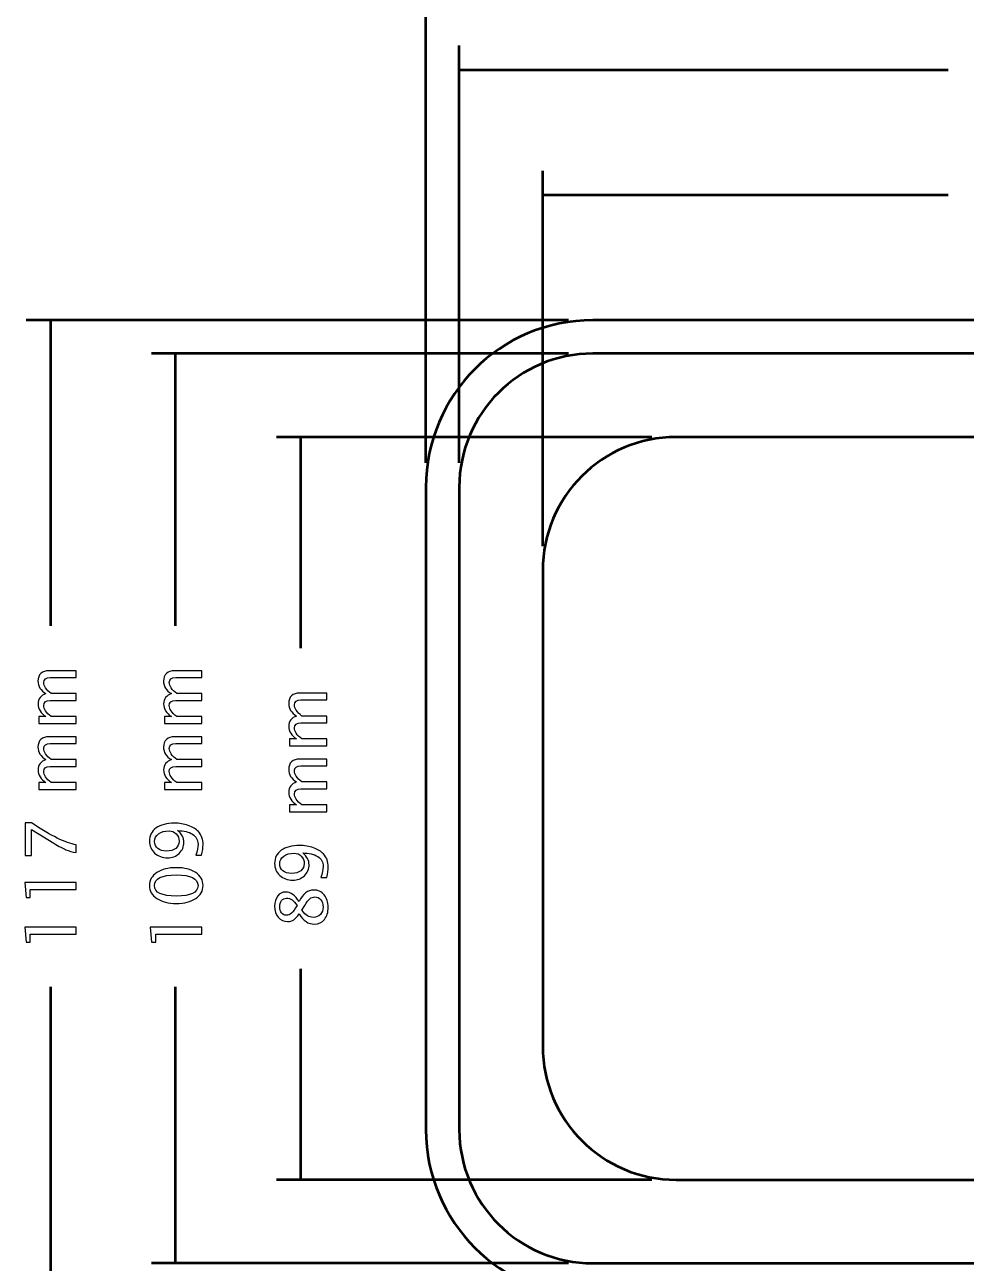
# Model space of a CAD drawing. Header units: centimetres. Extents: x -17.7 to 15.2, y -15.2 to 18.6.
# Drawn here: x -17.71 to -6.42, y -3.95 to 10.89 of the extents above; entities that cross this region are included whole.
import ezdxf

# ---------------------------------------------------------------- set-up
doc = ezdxf.new("R2010")
doc.units = ezdxf.units.CM
doc.header["$MEASUREMENT"] = 0
doc.layers.add('Layer 1', color=7, linetype='Continuous')

msp = doc.modelspace()

# ---------------------------------------------------------------- linework, layer by layer
at = {"layer": 'Layer 1', "lineweight": 53}
for points in [[(-12.9, 5.64106), (-12.9, 5.64106), (-12.9, 12.14106), (-12.9, 12.14106)], [(-12.5, 5.64106), (-12.5, 5.64106), (-12.5, 10.64106), (-12.5, 10.64106)], [(-12.5, 10.35), (-12.5, 10.35), (-6.63948, 10.35), (-6.63948, 10.35)], [(-11.5, 4.64106), (-11.5, 4.64106), (-11.5, 9.14106), (-11.5, 9.14106)], [(-11.5, 8.85), (-11.5, 8.85), (-6.63948, 8.85), (-6.63948, 8.85)], [(-11.19106, 7.35), (-11.19106, 7.35), (-17.69106, 7.35), (-17.69106, 7.35)], [(-17.4, 7.35), (-17.4, 7.35), (-17.4, 3.68632), (-17.4, 3.68632)], [(-11.19106, 6.95), (-11.19106, 6.95), (-16.19106, 6.95), (-16.19106, 6.95)], [(-15.9, 3.68632), (-15.9, 3.68632), (-15.9, 6.95), (-15.9, 6.95)], [(-10.19106, 5.95), (-10.19106, 5.95), (-14.69106, 5.95), (-14.69106, 5.95)], [(-14.4, 3.41863), (-14.4, 3.41863), (-14.4, 5.95), (-14.4, 5.95)], [(-14.4, -2.95), (-14.4, -2.95), (-14.4, -0.42344), (-14.4, -0.42344)], [(-17.4, -0.63948), (-17.4, -0.63948), (-17.4, -4.35), (-17.4, -4.35)], [(-15.9, -3.95), (-15.9, -3.95), (-15.9, -0.63948), (-15.9, -0.63948)], [(-10.19106, -2.95), (-10.19106, -2.95), (-14.69106, -2.95), (-14.69106, -2.95)], [(-11.19106, -3.95), (-11.19106, -3.95), (-16.19106, -3.95), (-16.19106, -3.95)]]:
    msp.add_open_spline(points, degree=3, dxfattribs=at)
for points in [[(-12.9, -2.35), (-12.9, -2.35), (-12.9, 5.35), (-12.9, 5.35), (-12.9, 5.35), (-12.9, 6.45456), (-12.00457, 7.35), (-10.9, 7.35), (-10.9, 7.35), (-10.9, 7.35), (1.9, 7.35), (1.9, 7.35), (1.9, 7.35), (3.00457, 7.35), (3.9, 6.45456), (3.9, 5.35), (3.9, 5.35), (3.9, 5.35), (3.9, -2.35), (3.9, -2.35), (3.9, -2.35), (3.9, -3.45456), (3.00457, -4.35), (1.9, -4.35), (1.9, -4.35), (1.9, -4.35), (-10.9, -4.35), (-10.9, -4.35), (-10.9, -4.35), (-12.00457, -4.35), (-12.9, -3.45456), (-12.9, -2.35)], [(-12.5, -2.35), (-12.5, -2.35), (-12.5, 5.35), (-12.5, 5.35), (-12.5, 5.35), (-12.5, 6.23365), (-11.78365, 6.95), (-10.9, 6.95), (-10.9, 6.95), (-10.9, 6.95), (1.9, 6.95), (1.9, 6.95), (1.9, 6.95), (2.78365, 6.95), (3.5, 6.23365), (3.5, 5.35), (3.5, 5.35), (3.5, 5.35), (3.5, -2.35), (3.5, -2.35), (3.5, -2.35), (3.5, -3.23365), (2.78365, -3.95), (1.9, -3.95), (1.9, -3.95), (1.9, -3.95), (-10.9, -3.95), (-10.9, -3.95), (-10.9, -3.95), (-11.78365, -3.95), (-12.5, -3.23365), (-12.5, -2.35)], [(-11.5, -1.35), (-11.5, -1.35), (-11.5, 4.35), (-11.5, 4.35), (-11.5, 4.35), (-11.5, 5.23365), (-10.78365, 5.95), (-9.9, 5.95), (-9.9, 5.95), (-9.9, 5.95), (0.9, 5.95), (0.9, 5.95), (0.9, 5.95), (1.78365, 5.95), (2.5, 5.23365), (2.5, 4.35), (2.5, 4.35), (2.5, 4.35), (2.5, -1.35), (2.5, -1.35), (2.5, -1.35), (2.5, -2.23365), (1.78365, -2.95), (0.9, -2.95), (0.9, -2.95), (0.9, -2.95), (-9.9, -2.95), (-9.9, -2.95), (-9.9, -2.95), (-10.78365, -2.95), (-11.5, -2.23365), (-11.5, -1.35)]]:
    msp.add_open_spline(points, degree=3, knots=[0, 0, 0, 0, 0.11111111, 0.11111111, 0.11111111, 0.11111111, 0.22222222, 0.22222222, 0.22222222, 0.22222222, 0.33333333, 0.33333333, 0.33333333, 0.33333333, 0.44444444, 0.44444444, 0.44444444, 0.44444444, 0.55555556, 0.55555556, 0.55555556, 0.55555556, 0.66666667, 0.66666667, 0.66666667, 0.66666667, 0.77777778, 0.77777778, 0.77777778, 0.77777778, 1, 1, 1, 1], dxfattribs=at)
at = {"layer": 'Layer 1'}
for points, knots in [([(-17.09139, 2.51826), (-17.09139, 2.51826), (-17.54013, 2.51826), (-17.54013, 2.51826), (-17.54013, 2.51826), (-17.54013, 2.51826), (-17.54013, 2.59954), (-17.54013, 2.59954), (-17.54013, 2.59954), (-17.54013, 2.59954), (-17.45532, 2.59954), (-17.45532, 2.59954), (-17.45532, 2.59954), (-17.51811, 2.63919), (-17.54944, 2.68999), (-17.54944, 2.75222), (-17.54944, 2.75222), (-17.54944, 2.8122), (-17.51811, 2.85298), (-17.45532, 2.87471), (-17.45532, 2.87471), (-17.51868, 2.91323), (-17.55029, 2.96347), (-17.55029, 3.02513), (-17.55029, 3.02513), (-17.55029, 3.0645), (-17.53871, 3.09512), (-17.51543, 3.117), (-17.51543, 3.117), (-17.49215, 3.13887), (-17.45955, 3.14988), (-17.41764, 3.14988), (-17.41764, 3.14988), (-17.41764, 3.14988), (-17.09139, 3.14988), (-17.09139, 3.14988), (-17.09139, 3.14988), (-17.09139, 3.14988), (-17.09139, 3.0686), (-17.09139, 3.0686), (-17.09139, 3.0686), (-17.09139, 3.0686), (-17.40423, 3.0686), (-17.40423, 3.0686), (-17.40423, 3.0686), (-17.45532, 3.0686), (-17.48086, 3.04828), (-17.48086, 3.00764), (-17.48086, 3.00764), (-17.48086, 2.96544), (-17.45108, 2.92113), (-17.39139, 2.87471), (-17.39139, 2.87471), (-17.39139, 2.87471), (-17.09139, 2.87471), (-17.09139, 2.87471), (-17.09139, 2.87471), (-17.09139, 2.87471), (-17.09139, 2.79343), (-17.09139, 2.79343), (-17.09139, 2.79343), (-17.09139, 2.79343), (-17.40452, 2.79343), (-17.40452, 2.79343), (-17.40452, 2.79343), (-17.45602, 2.79343), (-17.4817, 2.77283), (-17.4817, 2.73148), (-17.4817, 2.73148), (-17.4817, 2.69042), (-17.45179, 2.64639), (-17.39182, 2.59954), (-17.39182, 2.59954), (-17.39182, 2.59954), (-17.09139, 2.59954), (-17.09139, 2.59954), (-17.09139, 2.59954), (-17.09139, 2.59954), (-17.09139, 2.51826), (-17.09139, 2.51826)], [0, 0, 0, 0, 0.04761905, 0.04761905, 0.04761905, 0.04761905, 0.0952381, 0.0952381, 0.0952381, 0.0952381, 0.14285714, 0.14285714, 0.14285714, 0.14285714, 0.19047619, 0.19047619, 0.19047619, 0.19047619, 0.23809524, 0.23809524, 0.23809524, 0.23809524, 0.28571429, 0.28571429, 0.28571429, 0.28571429, 0.33333333, 0.33333333, 0.33333333, 0.33333333, 0.38095238, 0.38095238, 0.38095238, 0.38095238, 0.42857143, 0.42857143, 0.42857143, 0.42857143, 0.47619048, 0.47619048, 0.47619048, 0.47619048, 0.52380952, 0.52380952, 0.52380952, 0.52380952, 0.57142857, 0.57142857, 0.57142857, 0.57142857, 0.61904762, 0.61904762, 0.61904762, 0.61904762, 0.66666667, 0.66666667, 0.66666667, 0.66666667, 0.71428571, 0.71428571, 0.71428571, 0.71428571, 0.76190476, 0.76190476, 0.76190476, 0.76190476, 0.80952381, 0.80952381, 0.80952381, 0.80952381, 0.85714286, 0.85714286, 0.85714286, 0.85714286, 0.9047619, 0.9047619, 0.9047619, 0.9047619, 1, 1, 1, 1]), ([(-15.58631, 2.51826), (-15.58631, 2.51826), (-16.03505, 2.51826), (-16.03505, 2.51826), (-16.03505, 2.51826), (-16.03505, 2.51826), (-16.03505, 2.59954), (-16.03505, 2.59954), (-16.03505, 2.59954), (-16.03505, 2.59954), (-15.95024, 2.59954), (-15.95024, 2.59954), (-15.95024, 2.59954), (-16.01303, 2.63919), (-16.04436, 2.68999), (-16.04436, 2.75222), (-16.04436, 2.75222), (-16.04436, 2.8122), (-16.01303, 2.85298), (-15.95024, 2.87471), (-15.95024, 2.87471), (-16.0136, 2.91323), (-16.04521, 2.96347), (-16.04521, 3.02513), (-16.04521, 3.02513), (-16.04521, 3.0645), (-16.03363, 3.09512), (-16.01035, 3.117), (-16.01035, 3.117), (-15.98707, 3.13887), (-15.95447, 3.14988), (-15.91256, 3.14988), (-15.91256, 3.14988), (-15.91256, 3.14988), (-15.58631, 3.14988), (-15.58631, 3.14988), (-15.58631, 3.14988), (-15.58631, 3.14988), (-15.58631, 3.0686), (-15.58631, 3.0686), (-15.58631, 3.0686), (-15.58631, 3.0686), (-15.89915, 3.0686), (-15.89915, 3.0686), (-15.89915, 3.0686), (-15.95024, 3.0686), (-15.97578, 3.04828), (-15.97578, 3.00764), (-15.97578, 3.00764), (-15.97578, 2.96544), (-15.946, 2.92113), (-15.88631, 2.87471), (-15.88631, 2.87471), (-15.88631, 2.87471), (-15.58631, 2.87471), (-15.58631, 2.87471), (-15.58631, 2.87471), (-15.58631, 2.87471), (-15.58631, 2.79343), (-15.58631, 2.79343), (-15.58631, 2.79343), (-15.58631, 2.79343), (-15.89944, 2.79343), (-15.89944, 2.79343), (-15.89944, 2.79343), (-15.95094, 2.79343), (-15.97662, 2.77283), (-15.97662, 2.73148), (-15.97662, 2.73148), (-15.97662, 2.69042), (-15.94671, 2.64639), (-15.88674, 2.59954), (-15.88674, 2.59954), (-15.88674, 2.59954), (-15.58631, 2.59954), (-15.58631, 2.59954), (-15.58631, 2.59954), (-15.58631, 2.59954), (-15.58631, 2.51826), (-15.58631, 2.51826)], [0, 0, 0, 0, 0.04761905, 0.04761905, 0.04761905, 0.04761905, 0.0952381, 0.0952381, 0.0952381, 0.0952381, 0.14285714, 0.14285714, 0.14285714, 0.14285714, 0.19047619, 0.19047619, 0.19047619, 0.19047619, 0.23809524, 0.23809524, 0.23809524, 0.23809524, 0.28571429, 0.28571429, 0.28571429, 0.28571429, 0.33333333, 0.33333333, 0.33333333, 0.33333333, 0.38095238, 0.38095238, 0.38095238, 0.38095238, 0.42857143, 0.42857143, 0.42857143, 0.42857143, 0.47619048, 0.47619048, 0.47619048, 0.47619048, 0.52380952, 0.52380952, 0.52380952, 0.52380952, 0.57142857, 0.57142857, 0.57142857, 0.57142857, 0.61904762, 0.61904762, 0.61904762, 0.61904762, 0.66666667, 0.66666667, 0.66666667, 0.66666667, 0.71428571, 0.71428571, 0.71428571, 0.71428571, 0.76190476, 0.76190476, 0.76190476, 0.76190476, 0.80952381, 0.80952381, 0.80952381, 0.80952381, 0.85714286, 0.85714286, 0.85714286, 0.85714286, 0.9047619, 0.9047619, 0.9047619, 0.9047619, 1, 1, 1, 1]), ([(-14.08631, 2.25057), (-14.08631, 2.25057), (-14.53505, 2.25057), (-14.53505, 2.25057), (-14.53505, 2.25057), (-14.53505, 2.25057), (-14.53505, 2.33185), (-14.53505, 2.33185), (-14.53505, 2.33185), (-14.53505, 2.33185), (-14.45024, 2.33185), (-14.45024, 2.33185), (-14.45024, 2.33185), (-14.51303, 2.3715), (-14.54436, 2.4223), (-14.54436, 2.48453), (-14.54436, 2.48453), (-14.54436, 2.54451), (-14.51303, 2.58529), (-14.45024, 2.60702), (-14.45024, 2.60702), (-14.5136, 2.64554), (-14.54521, 2.69578), (-14.54521, 2.75744), (-14.54521, 2.75744), (-14.54521, 2.79681), (-14.53363, 2.82743), (-14.51035, 2.84931), (-14.51035, 2.84931), (-14.48707, 2.87118), (-14.45447, 2.88219), (-14.41256, 2.88219), (-14.41256, 2.88219), (-14.41256, 2.88219), (-14.08631, 2.88219), (-14.08631, 2.88219), (-14.08631, 2.88219), (-14.08631, 2.88219), (-14.08631, 2.80091), (-14.08631, 2.80091), (-14.08631, 2.80091), (-14.08631, 2.80091), (-14.39915, 2.80091), (-14.39915, 2.80091), (-14.39915, 2.80091), (-14.45024, 2.80091), (-14.47578, 2.78059), (-14.47578, 2.73995), (-14.47578, 2.73995), (-14.47578, 2.69775), (-14.446, 2.65344), (-14.38631, 2.60702), (-14.38631, 2.60702), (-14.38631, 2.60702), (-14.08631, 2.60702), (-14.08631, 2.60702), (-14.08631, 2.60702), (-14.08631, 2.60702), (-14.08631, 2.52574), (-14.08631, 2.52574), (-14.08631, 2.52574), (-14.08631, 2.52574), (-14.39944, 2.52574), (-14.39944, 2.52574), (-14.39944, 2.52574), (-14.45094, 2.52574), (-14.47662, 2.50514), (-14.47662, 2.46379), (-14.47662, 2.46379), (-14.47662, 2.42273), (-14.44671, 2.3787), (-14.38674, 2.33185), (-14.38674, 2.33185), (-14.38674, 2.33185), (-14.08631, 2.33185), (-14.08631, 2.33185), (-14.08631, 2.33185), (-14.08631, 2.33185), (-14.08631, 2.25057), (-14.08631, 2.25057)], [0, 0, 0, 0, 0.04761905, 0.04761905, 0.04761905, 0.04761905, 0.0952381, 0.0952381, 0.0952381, 0.0952381, 0.14285714, 0.14285714, 0.14285714, 0.14285714, 0.19047619, 0.19047619, 0.19047619, 0.19047619, 0.23809524, 0.23809524, 0.23809524, 0.23809524, 0.28571429, 0.28571429, 0.28571429, 0.28571429, 0.33333333, 0.33333333, 0.33333333, 0.33333333, 0.38095238, 0.38095238, 0.38095238, 0.38095238, 0.42857143, 0.42857143, 0.42857143, 0.42857143, 0.47619048, 0.47619048, 0.47619048, 0.47619048, 0.52380952, 0.52380952, 0.52380952, 0.52380952, 0.57142857, 0.57142857, 0.57142857, 0.57142857, 0.61904762, 0.61904762, 0.61904762, 0.61904762, 0.66666667, 0.66666667, 0.66666667, 0.66666667, 0.71428571, 0.71428571, 0.71428571, 0.71428571, 0.76190476, 0.76190476, 0.76190476, 0.76190476, 0.80952381, 0.80952381, 0.80952381, 0.80952381, 0.85714286, 0.85714286, 0.85714286, 0.85714286, 0.9047619, 0.9047619, 0.9047619, 0.9047619, 1, 1, 1, 1]), ([(-17.09139, 1.72775), (-17.09139, 1.72775), (-17.54013, 1.72775), (-17.54013, 1.72775), (-17.54013, 1.72775), (-17.54013, 1.72775), (-17.54013, 1.80903), (-17.54013, 1.80903), (-17.54013, 1.80903), (-17.54013, 1.80903), (-17.45532, 1.80903), (-17.45532, 1.80903), (-17.45532, 1.80903), (-17.51811, 1.84868), (-17.54944, 1.89948), (-17.54944, 1.96171), (-17.54944, 1.96171), (-17.54944, 2.02169), (-17.51811, 2.06247), (-17.45532, 2.0842), (-17.45532, 2.0842), (-17.51868, 2.12272), (-17.55029, 2.17296), (-17.55029, 2.23462), (-17.55029, 2.23462), (-17.55029, 2.27399), (-17.53871, 2.30461), (-17.51543, 2.32649), (-17.51543, 2.32649), (-17.49215, 2.34836), (-17.45955, 2.35937), (-17.41764, 2.35937), (-17.41764, 2.35937), (-17.41764, 2.35937), (-17.09139, 2.35937), (-17.09139, 2.35937), (-17.09139, 2.35937), (-17.09139, 2.35937), (-17.09139, 2.27809), (-17.09139, 2.27809), (-17.09139, 2.27809), (-17.09139, 2.27809), (-17.40423, 2.27809), (-17.40423, 2.27809), (-17.40423, 2.27809), (-17.45532, 2.27809), (-17.48086, 2.25777), (-17.48086, 2.21713), (-17.48086, 2.21713), (-17.48086, 2.17493), (-17.45108, 2.13062), (-17.39139, 2.0842), (-17.39139, 2.0842), (-17.39139, 2.0842), (-17.09139, 2.0842), (-17.09139, 2.0842), (-17.09139, 2.0842), (-17.09139, 2.0842), (-17.09139, 2.00292), (-17.09139, 2.00292), (-17.09139, 2.00292), (-17.09139, 2.00292), (-17.40452, 2.00292), (-17.40452, 2.00292), (-17.40452, 2.00292), (-17.45602, 2.00292), (-17.4817, 1.98232), (-17.4817, 1.94097), (-17.4817, 1.94097), (-17.4817, 1.89991), (-17.45179, 1.85588), (-17.39182, 1.80903), (-17.39182, 1.80903), (-17.39182, 1.80903), (-17.09139, 1.80903), (-17.09139, 1.80903), (-17.09139, 1.80903), (-17.09139, 1.80903), (-17.09139, 1.72775), (-17.09139, 1.72775)], [0, 0, 0, 0, 0.04761905, 0.04761905, 0.04761905, 0.04761905, 0.0952381, 0.0952381, 0.0952381, 0.0952381, 0.14285714, 0.14285714, 0.14285714, 0.14285714, 0.19047619, 0.19047619, 0.19047619, 0.19047619, 0.23809524, 0.23809524, 0.23809524, 0.23809524, 0.28571429, 0.28571429, 0.28571429, 0.28571429, 0.33333333, 0.33333333, 0.33333333, 0.33333333, 0.38095238, 0.38095238, 0.38095238, 0.38095238, 0.42857143, 0.42857143, 0.42857143, 0.42857143, 0.47619048, 0.47619048, 0.47619048, 0.47619048, 0.52380952, 0.52380952, 0.52380952, 0.52380952, 0.57142857, 0.57142857, 0.57142857, 0.57142857, 0.61904762, 0.61904762, 0.61904762, 0.61904762, 0.66666667, 0.66666667, 0.66666667, 0.66666667, 0.71428571, 0.71428571, 0.71428571, 0.71428571, 0.76190476, 0.76190476, 0.76190476, 0.76190476, 0.80952381, 0.80952381, 0.80952381, 0.80952381, 0.85714286, 0.85714286, 0.85714286, 0.85714286, 0.9047619, 0.9047619, 0.9047619, 0.9047619, 1, 1, 1, 1]), ([(-15.58631, 1.72775), (-15.58631, 1.72775), (-16.03505, 1.72775), (-16.03505, 1.72775), (-16.03505, 1.72775), (-16.03505, 1.72775), (-16.03505, 1.80903), (-16.03505, 1.80903), (-16.03505, 1.80903), (-16.03505, 1.80903), (-15.95024, 1.80903), (-15.95024, 1.80903), (-15.95024, 1.80903), (-16.01303, 1.84868), (-16.04436, 1.89948), (-16.04436, 1.96171), (-16.04436, 1.96171), (-16.04436, 2.02169), (-16.01303, 2.06247), (-15.95024, 2.0842), (-15.95024, 2.0842), (-16.0136, 2.12272), (-16.04521, 2.17296), (-16.04521, 2.23462), (-16.04521, 2.23462), (-16.04521, 2.27399), (-16.03363, 2.30461), (-16.01035, 2.32649), (-16.01035, 2.32649), (-15.98707, 2.34836), (-15.95447, 2.35937), (-15.91256, 2.35937), (-15.91256, 2.35937), (-15.91256, 2.35937), (-15.58631, 2.35937), (-15.58631, 2.35937), (-15.58631, 2.35937), (-15.58631, 2.35937), (-15.58631, 2.27809), (-15.58631, 2.27809), (-15.58631, 2.27809), (-15.58631, 2.27809), (-15.89915, 2.27809), (-15.89915, 2.27809), (-15.89915, 2.27809), (-15.95024, 2.27809), (-15.97578, 2.25777), (-15.97578, 2.21713), (-15.97578, 2.21713), (-15.97578, 2.17493), (-15.946, 2.13062), (-15.88631, 2.0842), (-15.88631, 2.0842), (-15.88631, 2.0842), (-15.58631, 2.0842), (-15.58631, 2.0842), (-15.58631, 2.0842), (-15.58631, 2.0842), (-15.58631, 2.00292), (-15.58631, 2.00292), (-15.58631, 2.00292), (-15.58631, 2.00292), (-15.89944, 2.00292), (-15.89944, 2.00292), (-15.89944, 2.00292), (-15.95094, 2.00292), (-15.97662, 1.98232), (-15.97662, 1.94097), (-15.97662, 1.94097), (-15.97662, 1.89991), (-15.94671, 1.85588), (-15.88674, 1.80903), (-15.88674, 1.80903), (-15.88674, 1.80903), (-15.58631, 1.80903), (-15.58631, 1.80903), (-15.58631, 1.80903), (-15.58631, 1.80903), (-15.58631, 1.72775), (-15.58631, 1.72775)], [0, 0, 0, 0, 0.04761905, 0.04761905, 0.04761905, 0.04761905, 0.0952381, 0.0952381, 0.0952381, 0.0952381, 0.14285714, 0.14285714, 0.14285714, 0.14285714, 0.19047619, 0.19047619, 0.19047619, 0.19047619, 0.23809524, 0.23809524, 0.23809524, 0.23809524, 0.28571429, 0.28571429, 0.28571429, 0.28571429, 0.33333333, 0.33333333, 0.33333333, 0.33333333, 0.38095238, 0.38095238, 0.38095238, 0.38095238, 0.42857143, 0.42857143, 0.42857143, 0.42857143, 0.47619048, 0.47619048, 0.47619048, 0.47619048, 0.52380952, 0.52380952, 0.52380952, 0.52380952, 0.57142857, 0.57142857, 0.57142857, 0.57142857, 0.61904762, 0.61904762, 0.61904762, 0.61904762, 0.66666667, 0.66666667, 0.66666667, 0.66666667, 0.71428571, 0.71428571, 0.71428571, 0.71428571, 0.76190476, 0.76190476, 0.76190476, 0.76190476, 0.80952381, 0.80952381, 0.80952381, 0.80952381, 0.85714286, 0.85714286, 0.85714286, 0.85714286, 0.9047619, 0.9047619, 0.9047619, 0.9047619, 1, 1, 1, 1]), ([(-14.08631, 1.46006), (-14.08631, 1.46006), (-14.53505, 1.46006), (-14.53505, 1.46006), (-14.53505, 1.46006), (-14.53505, 1.46006), (-14.53505, 1.54134), (-14.53505, 1.54134), (-14.53505, 1.54134), (-14.53505, 1.54134), (-14.45024, 1.54134), (-14.45024, 1.54134), (-14.45024, 1.54134), (-14.51303, 1.58099), (-14.54436, 1.63179), (-14.54436, 1.69402), (-14.54436, 1.69402), (-14.54436, 1.754), (-14.51303, 1.79478), (-14.45024, 1.81651), (-14.45024, 1.81651), (-14.5136, 1.85503), (-14.54521, 1.90527), (-14.54521, 1.96693), (-14.54521, 1.96693), (-14.54521, 2.0063), (-14.53363, 2.03692), (-14.51035, 2.0588), (-14.51035, 2.0588), (-14.48707, 2.08067), (-14.45447, 2.09168), (-14.41256, 2.09168), (-14.41256, 2.09168), (-14.41256, 2.09168), (-14.08631, 2.09168), (-14.08631, 2.09168), (-14.08631, 2.09168), (-14.08631, 2.09168), (-14.08631, 2.0104), (-14.08631, 2.0104), (-14.08631, 2.0104), (-14.08631, 2.0104), (-14.39915, 2.0104), (-14.39915, 2.0104), (-14.39915, 2.0104), (-14.45024, 2.0104), (-14.47578, 1.99008), (-14.47578, 1.94944), (-14.47578, 1.94944), (-14.47578, 1.90724), (-14.446, 1.86293), (-14.38631, 1.81651), (-14.38631, 1.81651), (-14.38631, 1.81651), (-14.08631, 1.81651), (-14.08631, 1.81651), (-14.08631, 1.81651), (-14.08631, 1.81651), (-14.08631, 1.73523), (-14.08631, 1.73523), (-14.08631, 1.73523), (-14.08631, 1.73523), (-14.39944, 1.73523), (-14.39944, 1.73523), (-14.39944, 1.73523), (-14.45094, 1.73523), (-14.47662, 1.71463), (-14.47662, 1.67328), (-14.47662, 1.67328), (-14.47662, 1.63222), (-14.44671, 1.58819), (-14.38674, 1.54134), (-14.38674, 1.54134), (-14.38674, 1.54134), (-14.08631, 1.54134), (-14.08631, 1.54134), (-14.08631, 1.54134), (-14.08631, 1.54134), (-14.08631, 1.46006), (-14.08631, 1.46006)], [0, 0, 0, 0, 0.04761905, 0.04761905, 0.04761905, 0.04761905, 0.0952381, 0.0952381, 0.0952381, 0.0952381, 0.14285714, 0.14285714, 0.14285714, 0.14285714, 0.19047619, 0.19047619, 0.19047619, 0.19047619, 0.23809524, 0.23809524, 0.23809524, 0.23809524, 0.28571429, 0.28571429, 0.28571429, 0.28571429, 0.33333333, 0.33333333, 0.33333333, 0.33333333, 0.38095238, 0.38095238, 0.38095238, 0.38095238, 0.42857143, 0.42857143, 0.42857143, 0.42857143, 0.47619048, 0.47619048, 0.47619048, 0.47619048, 0.52380952, 0.52380952, 0.52380952, 0.52380952, 0.57142857, 0.57142857, 0.57142857, 0.57142857, 0.61904762, 0.61904762, 0.61904762, 0.61904762, 0.66666667, 0.66666667, 0.66666667, 0.66666667, 0.71428571, 0.71428571, 0.71428571, 0.71428571, 0.76190476, 0.76190476, 0.76190476, 0.76190476, 0.80952381, 0.80952381, 0.80952381, 0.80952381, 0.85714286, 0.85714286, 0.85714286, 0.85714286, 0.9047619, 0.9047619, 0.9047619, 0.9047619, 1, 1, 1, 1]), ([(-17.09139, 0.97026), (-17.13909, 0.97816), (-17.18043, 0.98959), (-17.21514, 1.00427), (-17.21514, 1.00427), (-17.24986, 1.01894), (-17.29755, 1.04505), (-17.35837, 1.0823), (-17.35837, 1.0823), (-17.35837, 1.0823), (-17.62733, 1.24881), (-17.62733, 1.24881), (-17.62733, 1.24881), (-17.62733, 1.24881), (-17.62733, 0.9347), (-17.62733, 0.9347), (-17.62733, 0.9347), (-17.62733, 0.9347), (-17.70353, 0.9347), (-17.70353, 0.9347), (-17.70353, 0.9347), (-17.70353, 0.9347), (-17.70353, 1.32756), (-17.70353, 1.32756), (-17.70353, 1.32756), (-17.70353, 1.32756), (-17.62733, 1.32756), (-17.62733, 1.32756), (-17.62733, 1.32756), (-17.39591, 1.17078), (-17.21726, 1.08301), (-17.09139, 1.06424), (-17.09139, 1.06424), (-17.09139, 1.06424), (-17.09139, 0.97026), (-17.09139, 0.97026)], [0, 0, 0, 0, 0.1, 0.1, 0.1, 0.1, 0.2, 0.2, 0.2, 0.2, 0.3, 0.3, 0.3, 0.3, 0.4, 0.4, 0.4, 0.4, 0.5, 0.5, 0.5, 0.5, 0.6, 0.6, 0.6, 0.6, 0.7, 0.7, 0.7, 0.7, 0.8, 0.8, 0.8, 0.8, 1, 1, 1, 1]), ([(-15.5897, 0.93978), (-15.5897, 0.93978), (-15.65912, 0.93978), (-15.65912, 0.93978), (-15.65912, 0.93978), (-15.64106, 0.99157), (-15.63203, 1.0356), (-15.63203, 1.072), (-15.63203, 1.072), (-15.63203, 1.12266), (-15.65362, 1.16231), (-15.6968, 1.19082), (-15.6968, 1.19082), (-15.73998, 1.21932), (-15.80009, 1.23357), (-15.877, 1.23357), (-15.877, 1.23357), (-15.82606, 1.19223), (-15.80052, 1.14524), (-15.80052, 1.09246), (-15.80052, 1.09246), (-15.80052, 1.04096), (-15.81943, 0.99721), (-15.85739, 0.96137), (-15.85739, 0.96137), (-15.89534, 0.92553), (-15.94149, 0.90761), (-15.9961, 0.90761), (-15.9961, 0.90761), (-16.05875, 0.90761), (-16.11068, 0.92666), (-16.15189, 0.9649), (-16.15189, 0.9649), (-16.19309, 1.003), (-16.21369, 1.05098), (-16.21369, 1.10883), (-16.21369, 1.10883), (-16.21369, 1.1753), (-16.18702, 1.22765), (-16.13368, 1.26589), (-16.13368, 1.26589), (-16.08034, 1.30413), (-16.00739, 1.32332), (-15.91468, 1.32332), (-15.91468, 1.32332), (-15.85569, 1.32332), (-15.80024, 1.31415), (-15.74831, 1.29566), (-15.74831, 1.29566), (-15.69624, 1.27718), (-15.65588, 1.25248), (-15.62695, 1.2213), (-15.62695, 1.2213), (-15.5897, 1.1815), (-15.57107, 1.12901), (-15.57107, 1.0641), (-15.57107, 1.0641), (-15.57107, 1.03207), (-15.57728, 0.99072), (-15.5897, 0.93978)], [0, 0, 0, 0, 0.0625, 0.0625, 0.0625, 0.0625, 0.125, 0.125, 0.125, 0.125, 0.1875, 0.1875, 0.1875, 0.1875, 0.25, 0.25, 0.25, 0.25, 0.3125, 0.3125, 0.3125, 0.3125, 0.375, 0.375, 0.375, 0.375, 0.4375, 0.4375, 0.4375, 0.4375, 0.5, 0.5, 0.5, 0.5, 0.5625, 0.5625, 0.5625, 0.5625, 0.625, 0.625, 0.625, 0.625, 0.6875, 0.6875, 0.6875, 0.6875, 0.75, 0.75, 0.75, 0.75, 0.8125, 0.8125, 0.8125, 0.8125, 0.875, 0.875, 0.875, 0.875, 1, 1, 1, 1]), ([(-16.00993, 0.98889), (-15.96336, 0.98889), (-15.92653, 0.99947), (-15.89944, 1.02064), (-15.89944, 1.02064), (-15.87248, 1.0418), (-15.85894, 1.07031), (-15.85894, 1.10629), (-15.85894, 1.10629), (-15.85894, 1.14086), (-15.87065, 1.17036), (-15.89407, 1.19463), (-15.89407, 1.19463), (-15.9175, 1.2189), (-15.94586, 1.23103), (-15.97888, 1.23103), (-15.97888, 1.23103), (-16.03109, 1.23103), (-16.07315, 1.21932), (-16.1049, 1.19576), (-16.1049, 1.19576), (-16.13679, 1.17233), (-16.15273, 1.14157), (-16.15273, 1.10333), (-16.15273, 1.10333), (-16.15273, 1.06763), (-16.14003, 1.03969), (-16.11463, 1.01937), (-16.11463, 1.01937), (-16.08923, 0.99905), (-16.05438, 0.98889), (-16.00993, 0.98889)], [0, 0, 0, 0, 0.11111111, 0.11111111, 0.11111111, 0.11111111, 0.22222222, 0.22222222, 0.22222222, 0.22222222, 0.33333333, 0.33333333, 0.33333333, 0.33333333, 0.44444444, 0.44444444, 0.44444444, 0.44444444, 0.55555556, 0.55555556, 0.55555556, 0.55555556, 0.66666667, 0.66666667, 0.66666667, 0.66666667, 0.77777778, 0.77777778, 0.77777778, 0.77777778, 1, 1, 1, 1]), ([(-14.0897, 0.67209), (-14.0897, 0.67209), (-14.15912, 0.67209), (-14.15912, 0.67209), (-14.15912, 0.67209), (-14.14106, 0.72388), (-14.13203, 0.76791), (-14.13203, 0.80431), (-14.13203, 0.80431), (-14.13203, 0.85497), (-14.15362, 0.89462), (-14.1968, 0.92313), (-14.1968, 0.92313), (-14.23998, 0.95163), (-14.30009, 0.96588), (-14.377, 0.96588), (-14.377, 0.96588), (-14.32606, 0.92454), (-14.30052, 0.87755), (-14.30052, 0.82477), (-14.30052, 0.82477), (-14.30052, 0.77327), (-14.31943, 0.72952), (-14.35739, 0.69368), (-14.35739, 0.69368), (-14.39534, 0.65784), (-14.44149, 0.63992), (-14.4961, 0.63992), (-14.4961, 0.63992), (-14.55875, 0.63992), (-14.61068, 0.65897), (-14.65189, 0.69721), (-14.65189, 0.69721), (-14.69309, 0.73531), (-14.71369, 0.78329), (-14.71369, 0.84114), (-14.71369, 0.84114), (-14.71369, 0.90761), (-14.68702, 0.95996), (-14.63368, 0.9982), (-14.63368, 0.9982), (-14.58034, 1.03644), (-14.50739, 1.05563), (-14.41468, 1.05563), (-14.41468, 1.05563), (-14.35569, 1.05563), (-14.30024, 1.04646), (-14.24831, 1.02797), (-14.24831, 1.02797), (-14.19624, 1.00949), (-14.15588, 0.98479), (-14.12695, 0.95361), (-14.12695, 0.95361), (-14.0897, 0.91381), (-14.07107, 0.86132), (-14.07107, 0.79641), (-14.07107, 0.79641), (-14.07107, 0.76438), (-14.07728, 0.72303), (-14.0897, 0.67209)], [0, 0, 0, 0, 0.0625, 0.0625, 0.0625, 0.0625, 0.125, 0.125, 0.125, 0.125, 0.1875, 0.1875, 0.1875, 0.1875, 0.25, 0.25, 0.25, 0.25, 0.3125, 0.3125, 0.3125, 0.3125, 0.375, 0.375, 0.375, 0.375, 0.4375, 0.4375, 0.4375, 0.4375, 0.5, 0.5, 0.5, 0.5, 0.5625, 0.5625, 0.5625, 0.5625, 0.625, 0.625, 0.625, 0.625, 0.6875, 0.6875, 0.6875, 0.6875, 0.75, 0.75, 0.75, 0.75, 0.8125, 0.8125, 0.8125, 0.8125, 0.875, 0.875, 0.875, 0.875, 1, 1, 1, 1]), ([(-14.50993, 0.7212), (-14.46336, 0.7212), (-14.42653, 0.73178), (-14.39944, 0.75295), (-14.39944, 0.75295), (-14.37248, 0.77411), (-14.35894, 0.80262), (-14.35894, 0.8386), (-14.35894, 0.8386), (-14.35894, 0.87317), (-14.37065, 0.90267), (-14.39407, 0.92694), (-14.39407, 0.92694), (-14.4175, 0.95121), (-14.44586, 0.96334), (-14.47888, 0.96334), (-14.47888, 0.96334), (-14.53109, 0.96334), (-14.57315, 0.95163), (-14.6049, 0.92807), (-14.6049, 0.92807), (-14.63679, 0.90464), (-14.65273, 0.87388), (-14.65273, 0.83564), (-14.65273, 0.83564), (-14.65273, 0.79994), (-14.64003, 0.772), (-14.61463, 0.75168), (-14.61463, 0.75168), (-14.58923, 0.73136), (-14.55438, 0.7212), (-14.50993, 0.7212)], [0, 0, 0, 0, 0.11111111, 0.11111111, 0.11111111, 0.11111111, 0.22222222, 0.22222222, 0.22222222, 0.22222222, 0.33333333, 0.33333333, 0.33333333, 0.33333333, 0.44444444, 0.44444444, 0.44444444, 0.44444444, 0.55555556, 0.55555556, 0.55555556, 0.55555556, 0.66666667, 0.66666667, 0.66666667, 0.66666667, 0.77777778, 0.77777778, 0.77777778, 0.77777778, 1, 1, 1, 1]), ([(-15.57107, 0.57543), (-15.57107, 0.51122), (-15.60056, 0.45943), (-15.65941, 0.4202), (-15.65941, 0.4202), (-15.71825, 0.38083), (-15.79586, 0.36122), (-15.89238, 0.36122), (-15.89238, 0.36122), (-15.9889, 0.36122), (-16.06651, 0.38083), (-16.12536, 0.4202), (-16.12536, 0.4202), (-16.1842, 0.45943), (-16.21369, 0.51122), (-16.21369, 0.57543), (-16.21369, 0.57543), (-16.21369, 0.63992), (-16.18434, 0.6917), (-16.12564, 0.73093), (-16.12564, 0.73093), (-16.06694, 0.77002), (-15.98918, 0.78964), (-15.89238, 0.78964), (-15.89238, 0.78964), (-15.79586, 0.78964), (-15.71825, 0.77002), (-15.65941, 0.73093), (-15.65941, 0.73093), (-15.60056, 0.6917), (-15.57107, 0.63992), (-15.57107, 0.57543)], [0, 0, 0, 0, 0.11111111, 0.11111111, 0.11111111, 0.11111111, 0.22222222, 0.22222222, 0.22222222, 0.22222222, 0.33333333, 0.33333333, 0.33333333, 0.33333333, 0.44444444, 0.44444444, 0.44444444, 0.44444444, 0.55555556, 0.55555556, 0.55555556, 0.55555556, 0.66666667, 0.66666667, 0.66666667, 0.66666667, 0.77777778, 0.77777778, 0.77777778, 0.77777778, 1, 1, 1, 1]), ([(-17.09139, 0.52971), (-17.09139, 0.52971), (-17.64257, 0.52971), (-17.64257, 0.52971), (-17.64257, 0.52971), (-17.64257, 0.52971), (-17.64257, 0.43234), (-17.64257, 0.43234), (-17.64257, 0.43234), (-17.64257, 0.43234), (-17.69337, 0.43234), (-17.69337, 0.43234), (-17.69337, 0.43234), (-17.69337, 0.43234), (-17.70861, 0.61099), (-17.70861, 0.61099), (-17.70861, 0.61099), (-17.70861, 0.61099), (-17.09139, 0.61099), (-17.09139, 0.61099), (-17.09139, 0.61099), (-17.09139, 0.61099), (-17.09139, 0.52971), (-17.09139, 0.52971)], [0, 0, 0, 0, 0.14285714, 0.14285714, 0.14285714, 0.14285714, 0.28571429, 0.28571429, 0.28571429, 0.28571429, 0.42857143, 0.42857143, 0.42857143, 0.42857143, 0.57142857, 0.57142857, 0.57142857, 0.57142857, 0.71428571, 0.71428571, 0.71428571, 0.71428571, 1, 1, 1, 1]), ([(-15.63203, 0.57529), (-15.63203, 0.66009), (-15.71881, 0.70243), (-15.89238, 0.70243), (-15.89238, 0.70243), (-16.06595, 0.70243), (-16.15273, 0.66009), (-16.15273, 0.57529), (-16.15273, 0.57529), (-16.15273, 0.49076), (-16.06595, 0.44843), (-15.89238, 0.44843), (-15.89238, 0.44843), (-15.71881, 0.44843), (-15.63203, 0.49076), (-15.63203, 0.57529)], [0, 0, 0, 0, 0.2, 0.2, 0.2, 0.2, 0.4, 0.4, 0.4, 0.4, 0.6, 0.6, 0.6, 0.6, 1, 1, 1, 1]), ([(-14.41947, 0.23492), (-14.4429, 0.20134), (-14.46463, 0.17791), (-14.48481, 0.16479), (-14.48481, 0.16479), (-14.50485, 0.15167), (-14.52912, 0.14518), (-14.55748, 0.14518), (-14.55748, 0.14518), (-14.60377, 0.14518), (-14.6413, 0.16211), (-14.67023, 0.19584), (-14.67023, 0.19584), (-14.69916, 0.2297), (-14.71369, 0.27387), (-14.71369, 0.32834), (-14.71369, 0.32834), (-14.71369, 0.37858), (-14.70142, 0.41936), (-14.67686, 0.45054), (-14.67686, 0.45054), (-14.65245, 0.48173), (-14.62056, 0.49739), (-14.58147, 0.49739), (-14.58147, 0.49739), (-14.5222, 0.49739), (-14.46816, 0.45943), (-14.41947, 0.38366), (-14.41947, 0.38366), (-14.37432, 0.4758), (-14.31604, 0.52195), (-14.24464, 0.52195), (-14.24464, 0.52195), (-14.1937, 0.52195), (-14.15207, 0.50261), (-14.11961, 0.46409), (-14.11961, 0.46409), (-14.0873, 0.42557), (-14.07107, 0.37604), (-14.07107, 0.31536), (-14.07107, 0.31536), (-14.07107, 0.25482), (-14.08631, 0.206), (-14.11679, 0.16874), (-14.11679, 0.16874), (-14.14713, 0.13163), (-14.1872, 0.113), (-14.23674, 0.113), (-14.23674, 0.113), (-14.31011, 0.113), (-14.37093, 0.15364), (-14.41947, 0.23492)], [0, 0, 0, 0, 0.07142857, 0.07142857, 0.07142857, 0.07142857, 0.14285714, 0.14285714, 0.14285714, 0.14285714, 0.21428571, 0.21428571, 0.21428571, 0.21428571, 0.28571429, 0.28571429, 0.28571429, 0.28571429, 0.35714286, 0.35714286, 0.35714286, 0.35714286, 0.42857143, 0.42857143, 0.42857143, 0.42857143, 0.5, 0.5, 0.5, 0.5, 0.57142857, 0.57142857, 0.57142857, 0.57142857, 0.64285714, 0.64285714, 0.64285714, 0.64285714, 0.71428571, 0.71428571, 0.71428571, 0.71428571, 0.78571429, 0.78571429, 0.78571429, 0.78571429, 0.85714286, 0.85714286, 0.85714286, 0.85714286, 1, 1, 1, 1]), ([(-14.44502, 0.33822), (-14.48269, 0.39523), (-14.52446, 0.42373), (-14.57061, 0.42373), (-14.57061, 0.42373), (-14.5953, 0.42373), (-14.61506, 0.41414), (-14.63015, 0.39509), (-14.63015, 0.39509), (-14.64525, 0.37589), (-14.65273, 0.35092), (-14.65273, 0.32001), (-14.65273, 0.32001), (-14.65273, 0.2901), (-14.64539, 0.26569), (-14.63058, 0.24692), (-14.63058, 0.24692), (-14.61576, 0.22815), (-14.59657, 0.21884), (-14.57315, 0.21884), (-14.57315, 0.21884), (-14.55014, 0.21884), (-14.52968, 0.2273), (-14.51134, 0.24424), (-14.51134, 0.24424), (-14.49313, 0.26117), (-14.47098, 0.2925), (-14.44502, 0.33822)], [0, 0, 0, 0, 0.125, 0.125, 0.125, 0.125, 0.25, 0.25, 0.25, 0.25, 0.375, 0.375, 0.375, 0.375, 0.5, 0.5, 0.5, 0.5, 0.625, 0.625, 0.625, 0.625, 0.75, 0.75, 0.75, 0.75, 1, 1, 1, 1]), ([(-14.38645, 0.27923), (-14.36105, 0.24621), (-14.3389, 0.22378), (-14.31999, 0.21192), (-14.31999, 0.21192), (-14.30108, 0.20021), (-14.27766, 0.19428), (-14.24944, 0.19428), (-14.24944, 0.19428), (-14.21444, 0.19428), (-14.18608, 0.20557), (-14.16449, 0.22829), (-14.16449, 0.22829), (-14.1429, 0.25101), (-14.13203, 0.28079), (-14.13203, 0.3179), (-14.13203, 0.3179), (-14.13203, 0.3536), (-14.1412, 0.38267), (-14.15969, 0.4051), (-14.15969, 0.4051), (-14.17817, 0.42768), (-14.20216, 0.43897), (-14.23166, 0.43897), (-14.23166, 0.43897), (-14.25536, 0.43897), (-14.27554, 0.43206), (-14.29191, 0.41809), (-14.29191, 0.41809), (-14.30828, 0.40412), (-14.32832, 0.37716), (-14.35202, 0.33723), (-14.35202, 0.33723), (-14.35202, 0.33723), (-14.38645, 0.27923), (-14.38645, 0.27923)], [0, 0, 0, 0, 0.1, 0.1, 0.1, 0.1, 0.2, 0.2, 0.2, 0.2, 0.3, 0.3, 0.3, 0.3, 0.4, 0.4, 0.4, 0.4, 0.5, 0.5, 0.5, 0.5, 0.6, 0.6, 0.6, 0.6, 0.7, 0.7, 0.7, 0.7, 0.8, 0.8, 0.8, 0.8, 1, 1, 1, 1]), ([(-17.09139, -0.00567), (-17.09139, -0.00567), (-17.64257, -0.00567), (-17.64257, -0.00567), (-17.64257, -0.00567), (-17.64257, -0.00567), (-17.64257, -0.10304), (-17.64257, -0.10304), (-17.64257, -0.10304), (-17.64257, -0.10304), (-17.69337, -0.10304), (-17.69337, -0.10304), (-17.69337, -0.10304), (-17.69337, -0.10304), (-17.70861, 0.07561), (-17.70861, 0.07561), (-17.70861, 0.07561), (-17.70861, 0.07561), (-17.09139, 0.07561), (-17.09139, 0.07561), (-17.09139, 0.07561), (-17.09139, 0.07561), (-17.09139, -0.00567), (-17.09139, -0.00567)], [0, 0, 0, 0, 0.14285714, 0.14285714, 0.14285714, 0.14285714, 0.28571429, 0.28571429, 0.28571429, 0.28571429, 0.42857143, 0.42857143, 0.42857143, 0.42857143, 0.57142857, 0.57142857, 0.57142857, 0.57142857, 0.71428571, 0.71428571, 0.71428571, 0.71428571, 1, 1, 1, 1]), ([(-15.58631, -0.00567), (-15.58631, -0.00567), (-16.13749, -0.00567), (-16.13749, -0.00567), (-16.13749, -0.00567), (-16.13749, -0.00567), (-16.13749, -0.10304), (-16.13749, -0.10304), (-16.13749, -0.10304), (-16.13749, -0.10304), (-16.18829, -0.10304), (-16.18829, -0.10304), (-16.18829, -0.10304), (-16.18829, -0.10304), (-16.20353, 0.07561), (-16.20353, 0.07561), (-16.20353, 0.07561), (-16.20353, 0.07561), (-15.58631, 0.07561), (-15.58631, 0.07561), (-15.58631, 0.07561), (-15.58631, 0.07561), (-15.58631, -0.00567), (-15.58631, -0.00567)], [0, 0, 0, 0, 0.14285714, 0.14285714, 0.14285714, 0.14285714, 0.28571429, 0.28571429, 0.28571429, 0.28571429, 0.42857143, 0.42857143, 0.42857143, 0.42857143, 0.57142857, 0.57142857, 0.57142857, 0.57142857, 0.71428571, 0.71428571, 0.71428571, 0.71428571, 1, 1, 1, 1])]:
    msp.add_open_spline(points, degree=3, knots=knots, dxfattribs=at)

doc.saveas('drawing.dxf')
